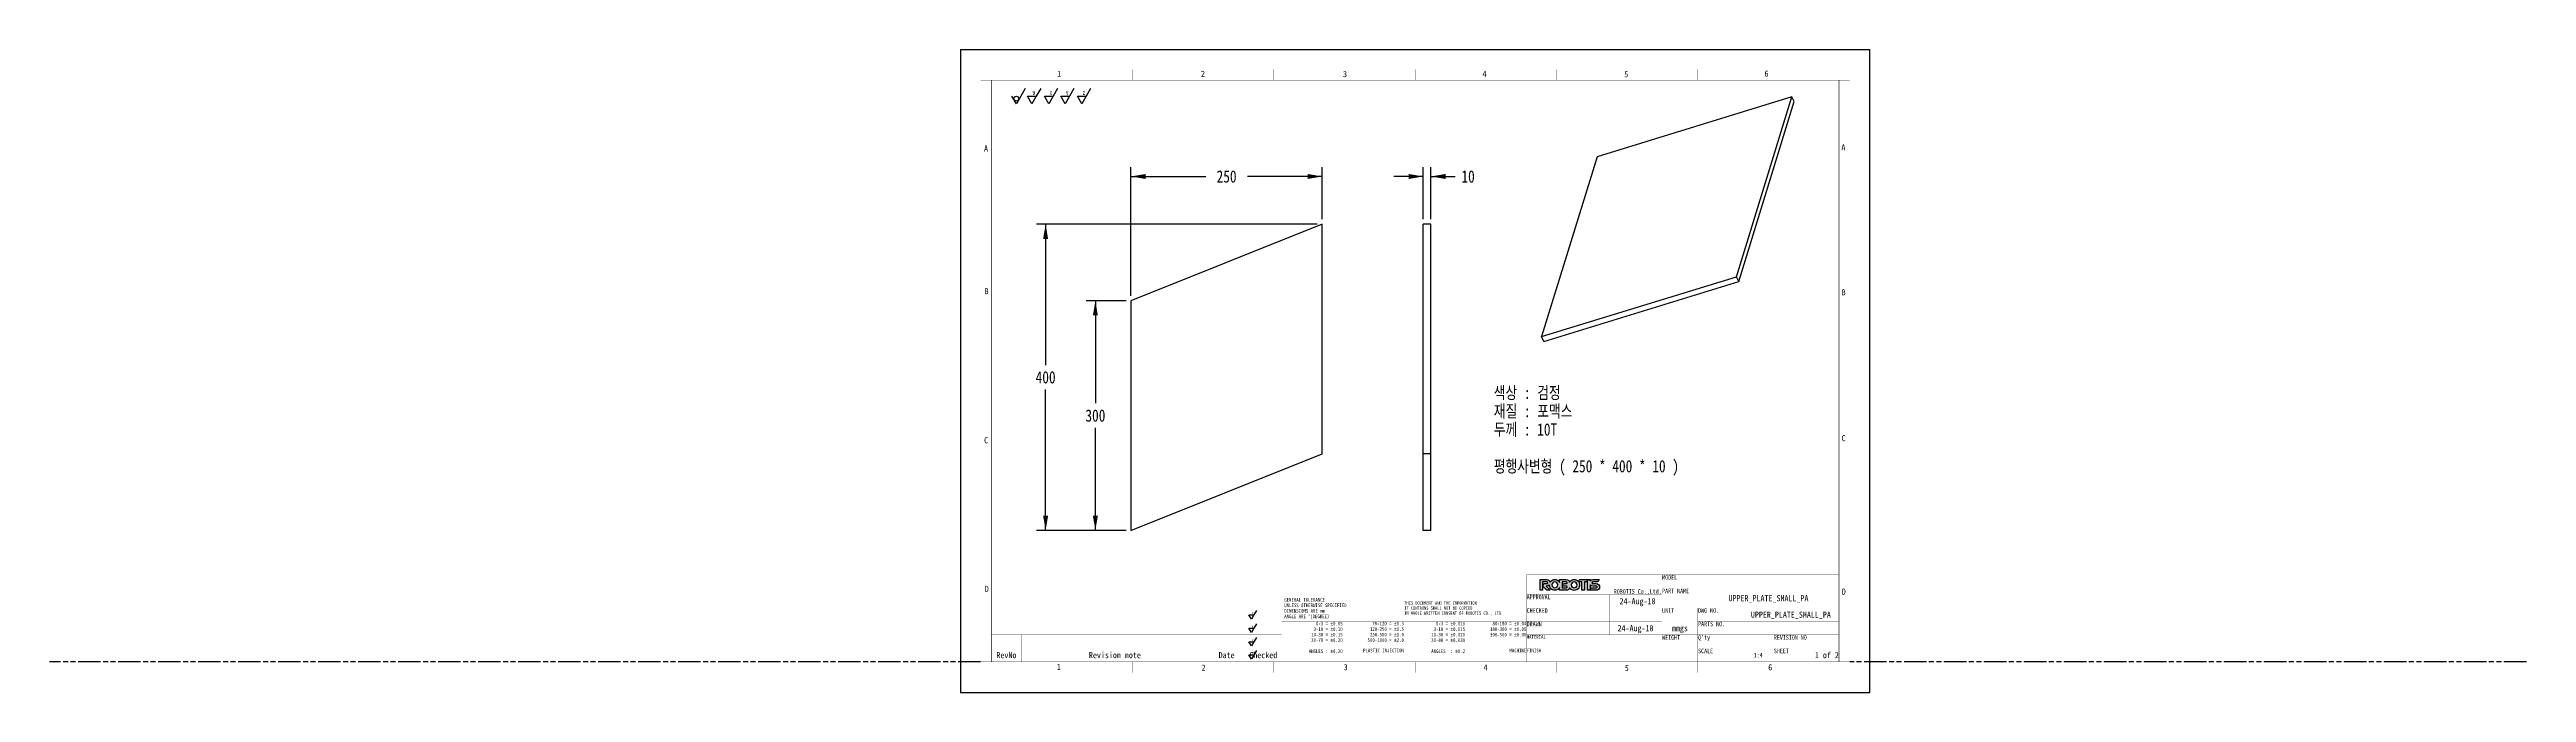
# Model space of a CAD drawing. Header units: millimetres. Extents: x -298 to 512, y 0 to 210.
import ezdxf

# ---------------------------------------------------------------- set-up
doc = ezdxf.new("R2010")
doc.units = ezdxf.units.MM
doc.header["$LTSCALE"] = 16.335
doc.linetypes.add('PHANTOM', pattern=[0.8, 0.45, -0.05, 0.1, -0.05, 0.1, -0.05])
doc.layers.get('0').update_dxf_attribs({"linetype": 'CONTINUOUS'})
doc.layers.add('DEFAULT_3', color=7, linetype='PHANTOM')
doc.styles.get("Standard").update_dxf_attribs({"font": 'txt', "width": 0.8})
doc.styles.add('TEXTSTYLE_2', font='txt', dxfattribs={"width": 0.6})
doc.styles.add('TEXTSTYLE_3', font='txt', dxfattribs={"width": 0.8})
doc.dimstyles.new('DIMSTYLE_1', dxfattribs={"dimtxt": 4, "dimasz": 4.8, "dimexe": 3, "dimexo": 1.6, "dimgap": 2, "dimtad": 0, "dimtih": 1, "dimtoh": 1, "dimlfac": 4, "dimdsep": 46, "dimtxsty": 'Standard', "dimblk": '_FILLED', "dimblk1": '_FILLED', "dimblk2": '_FILLED', "dimcen": 0.09, "dimazin": 2, "dimtp": 0.5, "dimtm": 0.5, "dimtfac": 1, "dimtofl": 0, "dimtmove": 0, "dimatfit": 3, "dimldrblk": '_FILLED', "dimfxl": 0, "dimtolj": 1, "dimarcsym": 0})
doc.dimstyles.new('DIMSTYLE_2', dxfattribs={"dimtxt": 4, "dimasz": 4.8, "dimexe": 3, "dimexo": 1.6, "dimgap": 2, "dimtad": 0, "dimtih": 1, "dimtoh": 1, "dimlfac": 4, "dimdsep": 46, "dimtxsty": 'Standard', "dimblk": '_FILLED', "dimblk1": '_FILLED', "dimblk2": '_FILLED', "dimcen": 0.09, "dimazin": 2, "dimtp": 0.2, "dimtm": 0.2, "dimtfac": 1, "dimtofl": 0, "dimtmove": 0, "dimatfit": 3, "dimldrblk": '_FILLED', "dimfxl": 0, "dimtolj": 1, "dimarcsym": 0})

# ---------------------------------------------------------------- blocks, each defined once
blk = doc.blocks.new('ISOSURFTEXT_BL0', base_point=(29.51, 194.79))
at = {"color": 6, "linetype": 'Continuous'}
for p, q in [((28.8, 192.32), (27.38, 194.78)), ((27.38, 194.78), (30.22, 194.78)), ((30.22, 194.78), (28.8, 192.32)), ((31.65, 197.26), (30.22, 194.78))]:
    blk.add_line(p, q, dxfattribs=at)
at = {"color": 6, "linetype": 'Continuous', "style": 'TEXTSTYLE_2', "width": 0.6}
blk.add_text('x', height=1.65, dxfattribs=at).set_placement((29.05, 195.2))
blk = doc.blocks.new('ISOSURFTEXT_BL1', base_point=(34.87, 194.79))
at = {"color": 6, "linetype": 'Continuous'}
for p, q in [((34.15, 192.32), (32.73, 194.78)), ((32.73, 194.78), (35.57, 194.78)), ((35.57, 194.78), (34.15, 192.32)), ((37, 197.26), (35.57, 194.78))]:
    blk.add_line(p, q, dxfattribs=at)
at = {"color": 6, "linetype": 'Continuous', "style": 'TEXTSTYLE_2', "width": 0.6}
blk.add_text('y', height=1.65, dxfattribs=at).set_placement((34.4, 195.2))
blk = doc.blocks.new('ISOSURFTEXT_BL2', base_point=(40.33, 194.79))
at = {"color": 6, "linetype": 'Continuous'}
for p, q in [((39.61, 192.32), (38.19, 194.78)), ((38.19, 194.78), (41.03, 194.78)), ((41.03, 194.78), (39.61, 192.32)), ((42.46, 197.26), (41.03, 194.78))]:
    blk.add_line(p, q, dxfattribs=at)
at = {"color": 6, "linetype": 'Continuous', "style": 'TEXTSTYLE_2', "width": 0.6}
blk.add_text('z', height=1.65, dxfattribs=at).set_placement((39.86, 195.2))
blk = doc.blocks.new('ISOSURFTEXT_BL3', base_point=(24, 194.79))
at = {"color": 6, "linetype": 'Continuous'}
for p, q in [((23.29, 192.32), (21.87, 194.78)), ((21.87, 194.78), (24.71, 194.78)), ((24.71, 194.78), (23.29, 192.32)), ((26.14, 197.26), (24.71, 194.78))]:
    blk.add_line(p, q, dxfattribs=at)
at = {"color": 6, "linetype": 'Continuous', "style": 'TEXTSTYLE_2', "width": 0.6}
blk.add_text('w', height=1.65, dxfattribs=at).set_placement((23.54, 195.2))
blk = doc.blocks.new('ISOSURFTEXT_BL4', base_point=(18.9, 194.79))
at = {"color": 6, "linetype": 'Continuous'}
for p, q in [((18.19, 192.32), (16.77, 194.78)), ((19.61, 194.78), (18.19, 192.32)), ((21.04, 197.26), (19.61, 194.78))]:
    blk.add_line(p, q, dxfattribs=at)
blk.add_circle((18.19, 193.96), 0.819, dxfattribs=at)
blk = doc.blocks.new('ISOSURFTEXT_BL5', base_point=(95.42, 20.96))
at = {"color": 6, "linetype": 'Continuous'}
for p, q in [((95.01, 19.55), (94.2, 20.96)), ((94.2, 20.96), (95.82, 20.96)), ((95.82, 20.96), (95.01, 19.55)), ((96.64, 22.38), (95.82, 20.96))]:
    blk.add_line(p, q, dxfattribs=at)
at = {"color": 6, "linetype": 'Continuous', "style": 'TEXTSTYLE_2', "width": 0.6}
blk.add_text('x', height=0.94, dxfattribs=at).set_placement((95.16, 21.2))
blk = doc.blocks.new('ISOSURFTEXT_BL6', base_point=(95.42, 16.58))
at = {"color": 6, "linetype": 'Continuous'}
for p, q in [((95.01, 15.17), (94.2, 16.58)), ((94.2, 16.58), (95.82, 16.58)), ((95.82, 16.58), (95.01, 15.17)), ((96.64, 17.99), (95.82, 16.58))]:
    blk.add_line(p, q, dxfattribs=at)
at = {"color": 6, "linetype": 'Continuous', "style": 'TEXTSTYLE_2', "width": 0.6}
blk.add_text('y', height=0.94, dxfattribs=at).set_placement((95.16, 16.82))
blk = doc.blocks.new('ISOSURFTEXT_BL7', base_point=(95.39, 12.27))
at = {"color": 6, "linetype": 'Continuous'}
for p, q in [((94.98, 10.86), (94.17, 12.27)), ((94.17, 12.27), (95.8, 12.27)), ((95.8, 12.27), (94.98, 10.86)), ((96.61, 13.68), (95.8, 12.27))]:
    blk.add_line(p, q, dxfattribs=at)
at = {"color": 6, "linetype": 'Continuous', "style": 'TEXTSTYLE_2', "width": 0.6}
blk.add_text('z', height=0.94, dxfattribs=at).set_placement((95.13, 12.51))
blk = doc.blocks.new('ISOSURFTEXT_BL8', base_point=(95.41, 25.39))
at = {"color": 6, "linetype": 'Continuous'}
for p, q in [((95, 23.98), (94.19, 25.38)), ((94.19, 25.38), (95.81, 25.38)), ((95.81, 25.38), (95, 23.98)), ((96.63, 26.8), (95.81, 25.38))]:
    blk.add_line(p, q, dxfattribs=at)
at = {"color": 6, "linetype": 'Continuous', "style": 'TEXTSTYLE_2', "width": 0.6}
blk.add_text('w', height=0.94, dxfattribs=at).set_placement((95.14, 25.63))
blk = doc.blocks.new('_FILLED')
at = {"color": 0, "linetype": 'ByBlock'}
blk.add_solid([(0, 0), (-1, 0.17), (-1, -0.17)], dxfattribs=at)
blk = doc.blocks.new('*D1')
at = {"color": 2, "linetype": 'Continuous'}
for p, q in [((54.03, 127.95), (41.02, 127.95)), ((44.02, 127.95), (44.02, 94.45)), ((44.02, 52.95), (44.02, 86.45)), ((54.03, 52.95), (41.02, 52.95))]:
    blk.add_line(p, q, dxfattribs=at)
at = {"color": 2, "linetype": 'Continuous', "xscale": 4.8, "yscale": 4.8, "zscale": 4.8}
for p, rotation in [((44.02, 127.95), 90), ((44.02, 52.95), 270)]:
    blk.add_blockref('_FILLED', p, dxfattribs=dict(at, rotation=rotation))
at = {"color": 2, "linetype": 'Continuous', "insert": (44.02, 92.45), "char_height": 4, "width": 9.6, "attachment_point": 2, "line_spacing_factor": 0.9}
blk.add_mtext('300', dxfattribs=at)
blk = doc.blocks.new('*D2')
at = {"color": 2, "linetype": 'Continuous'}
for p, q in [((116.53, 152.95), (24.76, 152.95)), ((27.76, 152.95), (27.76, 106.95)), ((27.76, 52.95), (27.76, 98.95)), ((54.03, 52.95), (24.76, 52.95))]:
    blk.add_line(p, q, dxfattribs=at)
at = {"color": 2, "linetype": 'Continuous', "xscale": 4.8, "yscale": 4.8, "zscale": 4.8}
for p, rotation in [((27.76, 152.95), 90), ((27.76, 52.95), 270)]:
    blk.add_blockref('_FILLED', p, dxfattribs=dict(at, rotation=rotation))
at = {"color": 2, "linetype": 'Continuous', "insert": (27.76, 104.95), "char_height": 4, "width": 9.6, "attachment_point": 2, "line_spacing_factor": 0.9}
blk.add_mtext('400', dxfattribs=at)
blk = doc.blocks.new('*D3')
at = {"color": 2, "linetype": 'Continuous'}
for p, q in [((55.63, 129.55), (55.63, 171.54)), ((118.13, 154.55), (118.13, 171.54)), ((55.63, 168.54), (80.08, 168.54)), ((118.13, 168.54), (93.68, 168.54))]:
    blk.add_line(p, q, dxfattribs=at)
at = {"color": 2, "linetype": 'Continuous', "xscale": 4.8, "yscale": 4.8, "zscale": 4.8, "rotation": 180}
blk.add_blockref('_FILLED', (55.63, 168.54), dxfattribs=at)
at = {"color": 2, "linetype": 'Continuous', "xscale": 4.8, "yscale": 4.8, "zscale": 4.8}
blk.add_blockref('_FILLED', (118.13, 168.54), dxfattribs=at)
at = {"color": 2, "linetype": 'Continuous', "insert": (86.88, 170.54), "char_height": 4, "width": 9.6, "attachment_point": 2, "line_spacing_factor": 0.9}
blk.add_mtext('250', dxfattribs=at)
blk = doc.blocks.new('*D4')
at = {"color": 2, "linetype": 'Continuous'}
for p, q in [((151.13, 154.55), (151.13, 171.54)), ((153.63, 154.55), (153.63, 171.54)), ((151.13, 168.54), (141.53, 168.54)), ((153.63, 168.54), (161.61, 168.54))]:
    blk.add_line(p, q, dxfattribs=at)
at = {"color": 2, "linetype": 'Continuous', "xscale": 4.8, "yscale": 4.8, "zscale": 4.8}
blk.add_blockref('_FILLED', (151.13, 168.54), dxfattribs=at)
at = {"color": 2, "linetype": 'Continuous', "xscale": 4.8, "yscale": 4.8, "zscale": 4.8, "rotation": 180}
blk.add_blockref('_FILLED', (153.63, 168.54), dxfattribs=at)
at = {"color": 2, "linetype": 'Continuous', "insert": (163.61, 170.54), "char_height": 4, "width": 6.4, "attachment_point": 1, "line_spacing_factor": 0.9}
blk.add_mtext('10', dxfattribs=at)

msp = doc.modelspace()

# ---------------------------------------------------------------- hatches: boundary and pattern name
at = {"linetype": 'Continuous'}
h = msp.add_hatch(color=7, dxfattribs=at)
edge = h.paths.add_edge_path()
edge.add_spline(control_points=[(207.8589, 34.2535), (207.8047, 34.1993), (207.7387, 34.1725), (207.6614, 34.1725), (207.6614, 34.1725), (205.8599, 34.1725), (205.8599, 34.1725), (205.8599, 34.1725), (205.8599, 34.1722), (205.8599, 34.1722), (205.8599, 34.1722), (205.6559, 33.762), (205.6559, 33.762), (205.6559, 33.762), (205.6559, 35.1905), (205.6559, 35.1905), (205.6915, 35.1416), (205.7305, 35.0941), (205.7755, 35.0492), (205.9883, 34.8363), (206.2453, 34.73), (206.5461, 34.73), (206.5461, 34.73), (207.6614, 34.73), (207.6614, 34.73), (207.7387, 34.73), (207.8047, 34.703), (207.8589, 34.6488), (207.9129, 34.5947), (207.9398, 34.5288), (207.9398, 34.4511), (207.9398, 34.3733), (207.9129, 34.3073), (207.8589, 34.2535)], knot_values=[0, 0, 0, 0, 1, 1, 1, 2, 2, 2, 3, 3, 3, 4, 4, 4, 5, 5, 5, 6, 6, 6, 7, 7, 7, 8, 8, 8, 9, 9, 9, 10, 10, 10, 11, 11, 11, 11], degree=3, periodic=0)
edge.add_spline(control_points=[(208.4319, 35.2216), (208.2188, 35.4345), (207.9618, 35.5409), (207.6614, 35.5409), (207.6614, 35.5409), (206.5461, 35.5409), (206.5461, 35.5409), (206.4682, 35.5409), (206.4022, 35.568), (206.3483, 35.622), (206.2943, 35.676), (206.2671, 35.7419), (206.2671, 35.8199), (206.2671, 35.8974), (206.2943, 35.9634), (206.3483, 36.0175), (206.4022, 36.0714), (206.4682, 36.0985), (206.5461, 36.0985), (206.5461, 36.0985), (208.2191, 36.0985), (208.2191, 36.0985), (208.2191, 36.0985), (208.6248, 36.9096), (208.6248, 36.9096), (208.6248, 36.9096), (206.5461, 36.9096), (206.5461, 36.9096), (206.2453, 36.9096), (205.9883, 36.8032), (205.7755, 36.5902), (205.7305, 36.5453), (205.6915, 36.4979), (205.6559, 36.449), (205.6559, 36.449), (205.6559, 36.9115), (205.6559, 36.9115), (205.6559, 36.9115), (204.8453, 36.9115), (204.8453, 36.9115), (204.8453, 36.9115), (204.8453, 36.9107), (204.8453, 36.9107), (204.8453, 36.9107), (202.1487, 36.9107), (202.1487, 36.9107), (202.1487, 36.9107), (201.8225, 36.2581), (201.8225, 36.2581), (201.7878, 36.2991), (201.751, 36.3393), (201.7117, 36.3786), (201.3654, 36.7251), (200.9472, 36.8983), (200.4573, 36.8983), (199.9672, 36.8983), (199.5489, 36.7251), (199.2025, 36.3786), (199.1043, 36.2803), (199.0204, 36.1761), (198.9501, 36.0661), (198.9065, 36.2628), (198.8097, 36.4375), (198.6579, 36.5895), (198.445, 36.8024), (198.1882, 36.9089), (197.8874, 36.9089), (197.8874, 36.9089), (195.6823, 36.9089), (195.6823, 36.9089), (195.6823, 36.9089), (195.6823, 35.9618), (195.6823, 35.9618), (195.6006, 36.1147), (195.494, 36.2572), (195.362, 36.3892), (195.0157, 36.7356), (194.5973, 36.9089), (194.1074, 36.9089), (193.6173, 36.9089), (193.1991, 36.7356), (192.8528, 36.3892), (192.7482, 36.2847), (192.6597, 36.1735), (192.5868, 36.0557), (192.5443, 36.2568), (192.4467, 36.4348), (192.2922, 36.5893), (192.0793, 36.8023), (191.8225, 36.9089), (191.5217, 36.9089), (191.5217, 36.9089), (189.3167, 36.9089), (189.3167, 36.9089), (189.3167, 36.9089), (189.3167, 33.3605), (189.3167, 33.3605), (189.3167, 33.3605), (190.1272, 33.3605), (190.1272, 33.3605), (190.1272, 33.3605), (190.1272, 36.0983), (190.1272, 36.0983), (190.1272, 36.0983), (191.5222, 36.0983), (191.5222, 36.0983), (191.5998, 36.0983), (191.6657, 36.0712), (191.7198, 36.0169), (191.774, 35.9626), (191.8012, 35.8963), (191.8012, 35.8184), (191.8012, 35.7404), (191.774, 35.6743), (191.7198, 35.62), (191.6658, 35.5657), (191.5998, 35.5385), (191.5222, 35.5385), (191.5222, 35.5385), (190.584, 35.5385), (190.584, 35.5385), (190.584, 35.5385), (190.2291, 34.7292), (190.2291, 34.7292), (190.2291, 34.7292), (191.4862, 33.3605), (191.4862, 33.3605), (191.4862, 33.3605), (192.6119, 33.3605), (192.6119, 33.3605), (192.6119, 33.3605), (191.3404, 34.7292), (191.3404, 34.7292), (191.3404, 34.7292), (191.5228, 34.7281), (191.5228, 34.7281), (191.8232, 34.7281), (192.0798, 34.8346), (192.2925, 35.0476), (192.3072, 35.0625), (192.3203, 35.078), (192.3341, 35.0933), (192.3438, 34.6211), (192.5162, 34.2167), (192.8528, 33.88), (193.1991, 33.5336), (193.6173, 33.3605), (194.1074, 33.3605), (194.5973, 33.3605), (195.0157, 33.5336), (195.362, 33.88), (195.494, 34.0122), (195.6006, 34.1547), (195.6823, 34.3076), (195.6823, 34.3076), (195.6823, 33.3605), (195.6823, 33.3605), (195.6823, 33.3605), (197.8874, 33.3605), (197.8874, 33.3605), (198.1882, 33.3605), (198.445, 33.4669), (198.6579, 33.6798), (198.8058, 33.8278), (198.9011, 33.9975), (198.9464, 34.1879), (199.0174, 34.0759), (199.1026, 33.9696), (199.2025, 33.8695), (199.5489, 33.5231), (199.9672, 33.35), (200.4573, 33.35), (200.9472, 33.35), (201.3654, 33.5231), (201.7117, 33.8695), (202.058, 34.2159), (202.2312, 34.634), (202.2312, 35.1242), (202.2312, 35.4894), (202.1349, 35.8147), (201.9424, 36.1002), (201.9424, 36.1002), (202.9888, 36.1002), (202.9888, 36.1002), (202.9888, 36.1002), (202.9888, 33.3625), (202.9888, 33.3625), (202.9888, 33.3625), (203.8007, 33.3625), (203.8007, 33.3625), (203.8007, 33.3625), (203.8007, 36.1002), (203.8007, 36.1002), (203.8007, 36.1002), (204.6355, 36.1002), (204.6355, 36.1002), (204.6355, 36.1002), (204.8453, 36.5203), (204.8453, 36.5203), (204.8453, 36.5203), (204.8453, 33.3631), (204.8453, 33.3631), (204.8453, 33.3631), (205.4574, 33.3631), (205.4574, 33.3631), (205.4574, 33.3631), (205.457, 33.3621), (205.457, 33.3621), (205.457, 33.3621), (205.674, 33.3621), (205.674, 33.3621), (205.6755, 33.3621), (205.6764, 33.3617), (205.6779, 33.3617), (205.6779, 33.3617), (205.6747, 33.3613), (205.6747, 33.3613), (205.6747, 33.3613), (207.6614, 33.3613), (207.6614, 33.3613), (207.9618, 33.3613), (208.2188, 33.4676), (208.4319, 33.6806), (208.6444, 33.8935), (208.751, 34.1504), (208.751, 34.4511), (208.751, 34.7519), (208.6444, 35.0087), (208.4319, 35.2216)], knot_values=[0, 0, 0, 0, 1, 1, 1, 2, 2, 2, 3, 3, 3, 4, 4, 4, 5, 5, 5, 6, 6, 6, 7, 7, 7, 8, 8, 8, 9, 9, 9, 10, 10, 10, 11, 11, 11, 12, 12, 12, 13, 13, 13, 14, 14, 14, 15, 15, 15, 16, 16, 16, 17, 17, 17, 18, 18, 18, 19, 19, 19, 20, 20, 20, 21, 21, 21, 22, 22, 22, 23, 23, 23, 24, 24, 24, 25, 25, 25, 26, 26, 26, 27, 27, 27, 28, 28, 28, 29, 29, 29, 30, 30, 30, 31, 31, 31, 32, 32, 32, 33, 33, 33, 34, 34, 34, 35, 35, 35, 36, 36, 36, 37, 37, 37, 38, 38, 38, 39, 39, 39, 40, 40, 40, 41, 41, 41, 42, 42, 42, 43, 43, 43, 44, 44, 44, 45, 45, 45, 46, 46, 46, 47, 47, 47, 48, 48, 48, 49, 49, 49, 50, 50, 50, 51, 51, 51, 52, 52, 52, 53, 53, 53, 54, 54, 54, 55, 55, 55, 56, 56, 56, 57, 57, 57, 58, 58, 58, 59, 59, 59, 60, 60, 60, 61, 61, 61, 62, 62, 62, 63, 63, 63, 64, 64, 64, 65, 65, 65, 66, 66, 66, 67, 67, 67, 68, 68, 68, 69, 69, 69, 70, 70, 70, 71, 71, 71, 72, 72, 72, 73, 73, 73, 74, 74, 74, 75, 75, 75, 76, 76, 76, 76], degree=3, periodic=0)
edge = h.paths.add_edge_path()
edge.add_spline(control_points=[(194.7895, 34.4526), (194.6018, 34.2648), (194.3744, 34.171), (194.1074, 34.171), (193.8436, 34.171), (193.617, 34.2648), (193.4278, 34.4526), (193.2384, 34.6401), (193.1437, 34.8674), (193.1437, 35.1347), (193.1437, 35.4018), (193.2384, 35.6291), (193.4278, 35.8168), (193.617, 36.0045), (193.8436, 36.0983), (194.1074, 36.0983), (194.3744, 36.0983), (194.6018, 36.0045), (194.7895, 35.8168), (194.9772, 35.6291), (195.0709, 35.4018), (195.0709, 35.1347), (195.0709, 34.8674), (194.9772, 34.6401), (194.7895, 34.4526)], knot_values=[0, 0, 0, 0, 1, 1, 1, 2, 2, 2, 3, 3, 3, 4, 4, 4, 5, 5, 5, 6, 6, 6, 7, 7, 7, 8, 8, 8, 8], degree=3, periodic=0)
edge = h.paths.add_edge_path()
edge.add_spline(control_points=[(197.8878, 34.7281), (197.9656, 34.7281), (198.0315, 34.7011), (198.0856, 34.6471), (198.1396, 34.5931), (198.1667, 34.5271), (198.1667, 34.4495), (198.1667, 34.3718), (198.1396, 34.306), (198.0856, 34.252), (198.0315, 34.198), (197.9656, 34.171), (197.8878, 34.171), (197.8878, 34.171), (196.493, 34.171), (196.493, 34.171), (196.493, 34.171), (196.493, 36.0983), (196.493, 36.0983), (196.493, 36.0983), (197.8878, 36.0983), (197.8878, 36.0983), (197.9656, 36.0983), (198.0315, 36.0712), (198.0856, 36.0169), (198.1396, 35.9626), (198.1667, 35.8963), (198.1667, 35.8184), (198.1667, 35.7404), (198.1396, 35.6743), (198.0856, 35.62), (198.0315, 35.5657), (197.9656, 35.5385), (197.8878, 35.5385), (197.8878, 35.5385), (196.9498, 35.5385), (196.9498, 35.5385), (196.9498, 35.5385), (196.5948, 34.7281), (196.5948, 34.7281), (196.5948, 34.7281), (197.8878, 34.7281), (197.8878, 34.7281)], knot_values=[0, 0, 0, 0, 1, 1, 1, 2, 2, 2, 3, 3, 3, 4, 4, 4, 5, 5, 5, 6, 6, 6, 7, 7, 7, 8, 8, 8, 9, 9, 9, 10, 10, 10, 11, 11, 11, 12, 12, 12, 13, 13, 13, 14, 14, 14, 14], degree=3, periodic=0)
edge = h.paths.add_edge_path()
edge.add_spline(control_points=[(201.1394, 34.442), (200.9517, 34.2543), (200.7243, 34.1605), (200.4573, 34.1605), (200.1934, 34.1605), (199.9668, 34.2543), (199.7775, 34.442), (199.5882, 34.6296), (199.4936, 34.857), (199.4936, 35.1242), (199.4936, 35.3911), (199.5882, 35.6185), (199.7775, 35.8063), (199.9668, 35.994), (200.1934, 36.0877), (200.4573, 36.0877), (200.7243, 36.0877), (200.9517, 35.994), (201.1394, 35.8063), (201.327, 35.6185), (201.4208, 35.3911), (201.4208, 35.1242), (201.4208, 34.857), (201.327, 34.6296), (201.1394, 34.442)], knot_values=[0, 0, 0, 0, 1, 1, 1, 2, 2, 2, 3, 3, 3, 4, 4, 4, 5, 5, 5, 6, 6, 6, 7, 7, 7, 8, 8, 8, 8], degree=3, periodic=0)

# ---------------------------------------------------------------- linework, layer by layer
at = {"color": 7, "linetype": 'Continuous'}
for p, q in [((0, 210), (0, 0)), ((0, 210), (297, 210)), ((297, 0), (297, 210)), ((271.5993, 194.5606), (207.9813, 174.9774)), ((253.4443, 135.8111), (271.5993, 194.5606)), ((272.3619, 193.0066), (271.5993, 194.5606)), ((254.2069, 134.2571), (272.3619, 193.0066)), ((207.9813, 174.9774), (189.8263, 116.2279)), ((118.1273, 152.9484), (55.6273, 127.9484)), ((118.1273, 77.9484), (118.1273, 152.9484)), ((151.1252, 52.9484), (151.1252, 152.9484)), ((153.6252, 152.9484), (151.1252, 152.9484)), ((153.6252, 52.9484), (153.6252, 152.9484)), ((189.8263, 116.2279), (253.4443, 135.8111)), ((190.5889, 114.6739), (254.2069, 134.2571)), ((254.2069, 134.2571), (253.4443, 135.8111)), ((55.6273, 127.9484), (55.6273, 52.9484)), ((190.5889, 114.6739), (189.8263, 116.2279)), ((55.6273, 52.9484), (118.1273, 77.9484)), ((153.6252, 77.9484), (151.1252, 77.9484)), ((153.6252, 52.9484), (151.1252, 52.9484)), ((0, 0), (297, 0))]:
    msp.add_line(p, q, dxfattribs=at)
for points, const_width in [([(10, 200), (10, 203.5)], 0.05), ([(56.1667, 200), (56.1667, 203.5)], 0.05), ([(102.3333, 200), (102.3333, 203.5)], 0.05), ([(148.5, 200), (148.5, 203.5)], 0.05), ([(194.6667, 200), (194.6667, 203.5)], 0.05), ([(240.8333, 200), (240.8333, 203.5)], 0.05), ([(287, 200), (287, 203.5)], 0.05), ([(6.5, 200), (10, 200)], 0.05), ([(10, 200), (10, 10)], 0.2), ([(10, 200), (287, 200)], 0.2), ([(287, 200), (287, 10)], 0.2), ([(287, 200), (290.5, 200)], 0.05), ([(6.5, 152.5), (10, 152.5)], 0.05), ([(287, 152.5), (290.5, 152.5)], 0.05), ([(6.5, 105), (10, 105)], 0.05), ([(287, 105), (290.5, 105)], 0.05), ([(6.5, 57.5), (10, 57.5)], 0.05), ([(287, 57.5), (290.5, 57.5)], 0.05), ([(287.025, 38.4), (184.85, 38.4)], 0.05), ([(184.875, 10), (184.875, 38.4)], 0.05), ([(229.125, 10), (229.125, 38.4)], 0.05), ([(287, 34), (229.125, 34)], 0.05), ([(287, 10), (287, 38.4)], 0.05), ([(104.852, 31.9531), (184.902, 31.9531)], 0.05), ([(104.877, 31.9531), (104.877, 10)], 0.05), ([(229.125, 32), (184.875, 32)], 0.05), ([(287, 27.6), (184.875, 27.6)], 0.05), ([(184.877, 31.9531), (184.877, 10)], 0.05), ([(211.875, 18.8), (211.875, 32)], 0.05), ([(240.875, 10), (240.875, 27.6)], 0.05), ([(9.975, 18.8), (104.903, 18.8)], 0.05), ([(10, 10), (10, 18.8)], 0.05), ([(19.9, 10), (19.9, 18.8)], 0.05), ([(80.9, 10), (80.9, 18.8)], 0.05), ([(92.878, 10), (92.878, 18.8)], 0.05), ([(104.877, 23.1719), (184.877, 23.1719)], 0.05), ([(104.878, 10), (104.878, 18.8)], 0.05), ([(144.877, 23.1719), (144.877, 10)], 0.05), ([(229.125, 23.2), (184.875, 23.2)], 0.05), ([(287, 18.8), (184.875, 18.8)], 0.05), ([(287, 23.2), (240.875, 23.2)], 0.05), ([(265.625, 10), (265.625, 18.8)], 0.05), ([(6.5, 10), (10, 10)], 0.05), ([(287, 10), (10, 10)], 0.2), ([(9.975, 10), (104.903, 10)], 0.05), ([(10, 14.4), (104.878, 14.4)], 0.05), ([(10, 6.5), (10, 10)], 0.05), ([(56.1667, 6.5), (56.1667, 10)], 0.05), ([(102.3333, 6.5), (102.3333, 10)], 0.05), ([(104.852, 10), (184.902, 10)], 0.05), ([(148.5, 6.5), (148.5, 10)], 0.05), ([(287.025, 10), (184.85, 10)], 0.05), ([(229.125, 14.4), (184.875, 14.4)], 0.05), ([(194.6667, 6.5), (194.6667, 10)], 0.05), ([(240.8333, 6.5), (240.8333, 10)], 0.05), ([(287, 14.4), (240.875, 14.4)], 0.05), ([(287, 10), (290.5, 10)], 0.05), ([(287, 6.5), (287, 10)], 0.05)]:
    msp.add_lwpolyline(points, dxfattribs=dict(at, const_width=const_width))
for points, knots in [([(208.4319, 35.2216), (208.2188, 35.4345), (207.9618, 35.5409), (207.6614, 35.5409), (207.6614, 35.5409), (206.5461, 35.5409), (206.5461, 35.5409), (206.4682, 35.5409), (206.4022, 35.568), (206.3483, 35.622), (206.2943, 35.676), (206.2671, 35.7419), (206.2671, 35.8199), (206.2671, 35.8974), (206.2943, 35.9634), (206.3483, 36.0175), (206.4022, 36.0714), (206.4682, 36.0985), (206.5461, 36.0985), (206.5461, 36.0985), (208.2191, 36.0985), (208.2191, 36.0985), (208.2191, 36.0985), (208.6248, 36.9096), (208.6248, 36.9096), (208.6248, 36.9096), (206.5461, 36.9096), (206.5461, 36.9096), (206.2453, 36.9096), (205.9883, 36.8032), (205.7755, 36.5902), (205.7305, 36.5453), (205.6915, 36.4979), (205.6559, 36.449), (205.6559, 36.449), (205.6559, 36.9115), (205.6559, 36.9115), (205.6559, 36.9115), (204.8453, 36.9115), (204.8453, 36.9115), (204.8453, 36.9115), (204.8453, 36.9107), (204.8453, 36.9107), (204.8453, 36.9107), (202.1487, 36.9107), (202.1487, 36.9107), (202.1487, 36.9107), (201.8225, 36.2581), (201.8225, 36.2581), (201.7878, 36.2991), (201.751, 36.3393), (201.7117, 36.3786), (201.3654, 36.7251), (200.9472, 36.8983), (200.4573, 36.8983), (199.9672, 36.8983), (199.5489, 36.7251), (199.2025, 36.3786), (199.1043, 36.2803), (199.0204, 36.1761), (198.9501, 36.0661), (198.9065, 36.2628), (198.8097, 36.4375), (198.6579, 36.5895), (198.445, 36.8024), (198.1882, 36.9089), (197.8874, 36.9089), (197.8874, 36.9089), (195.6823, 36.9089), (195.6823, 36.9089), (195.6823, 36.9089), (195.6823, 35.9618), (195.6823, 35.9618), (195.6006, 36.1147), (195.494, 36.2572), (195.362, 36.3892), (195.0157, 36.7356), (194.5973, 36.9089), (194.1074, 36.9089), (193.6173, 36.9089), (193.1991, 36.7356), (192.8528, 36.3892), (192.7482, 36.2847), (192.6597, 36.1735), (192.5868, 36.0557), (192.5443, 36.2568), (192.4467, 36.4348), (192.2922, 36.5893), (192.0793, 36.8023), (191.8225, 36.9089), (191.5217, 36.9089), (191.5217, 36.9089), (189.3167, 36.9089), (189.3167, 36.9089), (189.3167, 36.9089), (189.3167, 33.3605), (189.3167, 33.3605), (189.3167, 33.3605), (190.1272, 33.3605), (190.1272, 33.3605), (190.1272, 33.3605), (190.1272, 36.0983), (190.1272, 36.0983), (190.1272, 36.0983), (191.5222, 36.0983), (191.5222, 36.0983), (191.5998, 36.0983), (191.6657, 36.0712), (191.7198, 36.0169), (191.774, 35.9626), (191.8012, 35.8963), (191.8012, 35.8184), (191.8012, 35.7404), (191.774, 35.6743), (191.7198, 35.62), (191.6658, 35.5657), (191.5998, 35.5385), (191.5222, 35.5385), (191.5222, 35.5385), (190.584, 35.5385), (190.584, 35.5385), (190.584, 35.5385), (190.2291, 34.7292), (190.2291, 34.7292), (190.2291, 34.7292), (191.4862, 33.3605), (191.4862, 33.3605), (191.4862, 33.3605), (192.6119, 33.3605), (192.6119, 33.3605), (192.6119, 33.3605), (191.3404, 34.7292), (191.3404, 34.7292), (191.3404, 34.7292), (191.5228, 34.7281), (191.5228, 34.7281), (191.8232, 34.7281), (192.0798, 34.8346), (192.2925, 35.0476), (192.3072, 35.0625), (192.3203, 35.078), (192.3341, 35.0933), (192.3438, 34.6211), (192.5162, 34.2167), (192.8528, 33.88), (193.1991, 33.5336), (193.6173, 33.3605), (194.1074, 33.3605), (194.5973, 33.3605), (195.0157, 33.5336), (195.362, 33.88), (195.494, 34.0122), (195.6006, 34.1547), (195.6823, 34.3076), (195.6823, 34.3076), (195.6823, 33.3605), (195.6823, 33.3605), (195.6823, 33.3605), (197.8874, 33.3605), (197.8874, 33.3605), (198.1882, 33.3605), (198.445, 33.4669), (198.6579, 33.6798), (198.8058, 33.8278), (198.9011, 33.9975), (198.9464, 34.1879), (199.0174, 34.0759), (199.1026, 33.9696), (199.2025, 33.8695), (199.5489, 33.5231), (199.9672, 33.35), (200.4573, 33.35), (200.9472, 33.35), (201.3654, 33.5231), (201.7117, 33.8695), (202.058, 34.2159), (202.2312, 34.634), (202.2312, 35.1242), (202.2312, 35.4894), (202.1349, 35.8147), (201.9424, 36.1002), (201.9424, 36.1002), (202.9888, 36.1002), (202.9888, 36.1002), (202.9888, 36.1002), (202.9888, 33.3625), (202.9888, 33.3625), (202.9888, 33.3625), (203.8007, 33.3625), (203.8007, 33.3625), (203.8007, 33.3625), (203.8007, 36.1002), (203.8007, 36.1002), (203.8007, 36.1002), (204.6355, 36.1002), (204.6355, 36.1002), (204.6355, 36.1002), (204.8453, 36.5203), (204.8453, 36.5203), (204.8453, 36.5203), (204.8453, 33.3631), (204.8453, 33.3631), (204.8453, 33.3631), (205.4574, 33.3631), (205.4574, 33.3631), (205.4574, 33.3631), (205.457, 33.3621), (205.457, 33.3621), (205.457, 33.3621), (205.674, 33.3621), (205.674, 33.3621), (205.6755, 33.3621), (205.6764, 33.3617), (205.6779, 33.3617), (205.6779, 33.3617), (205.6747, 33.3613), (205.6747, 33.3613), (205.6747, 33.3613), (207.6614, 33.3613), (207.6614, 33.3613), (207.9618, 33.3613), (208.2188, 33.4676), (208.4319, 33.6806), (208.6444, 33.8935), (208.751, 34.1504), (208.751, 34.4511), (208.751, 34.7519), (208.6444, 35.0087), (208.4319, 35.2216)], [0, 0, 0, 0, 1, 1, 1, 2, 2, 2, 3, 3, 3, 4, 4, 4, 5, 5, 5, 6, 6, 6, 7, 7, 7, 8, 8, 8, 9, 9, 9, 10, 10, 10, 11, 11, 11, 12, 12, 12, 13, 13, 13, 14, 14, 14, 15, 15, 15, 16, 16, 16, 17, 17, 17, 18, 18, 18, 19, 19, 19, 20, 20, 20, 21, 21, 21, 22, 22, 22, 23, 23, 23, 24, 24, 24, 25, 25, 25, 26, 26, 26, 27, 27, 27, 28, 28, 28, 29, 29, 29, 30, 30, 30, 31, 31, 31, 32, 32, 32, 33, 33, 33, 34, 34, 34, 35, 35, 35, 36, 36, 36, 37, 37, 37, 38, 38, 38, 39, 39, 39, 40, 40, 40, 41, 41, 41, 42, 42, 42, 43, 43, 43, 44, 44, 44, 45, 45, 45, 46, 46, 46, 47, 47, 47, 48, 48, 48, 49, 49, 49, 50, 50, 50, 51, 51, 51, 52, 52, 52, 53, 53, 53, 54, 54, 54, 55, 55, 55, 56, 56, 56, 57, 57, 57, 58, 58, 58, 59, 59, 59, 60, 60, 60, 61, 61, 61, 62, 62, 62, 63, 63, 63, 64, 64, 64, 65, 65, 65, 66, 66, 66, 67, 67, 67, 68, 68, 68, 69, 69, 69, 70, 70, 70, 71, 71, 71, 72, 72, 72, 73, 73, 73, 74, 74, 74, 75, 75, 75, 76, 76, 76, 76]), ([(194.7895, 34.4526), (194.6018, 34.2648), (194.3744, 34.171), (194.1074, 34.171), (193.8436, 34.171), (193.617, 34.2648), (193.4278, 34.4526), (193.2384, 34.6401), (193.1437, 34.8674), (193.1437, 35.1347), (193.1437, 35.4018), (193.2384, 35.6291), (193.4278, 35.8168), (193.617, 36.0045), (193.8436, 36.0983), (194.1074, 36.0983), (194.3744, 36.0983), (194.6018, 36.0045), (194.7895, 35.8168), (194.9772, 35.6291), (195.0709, 35.4018), (195.0709, 35.1347), (195.0709, 34.8674), (194.9772, 34.6401), (194.7895, 34.4526)], [0, 0, 0, 0, 1, 1, 1, 2, 2, 2, 3, 3, 3, 4, 4, 4, 5, 5, 5, 6, 6, 6, 7, 7, 7, 8, 8, 8, 8]), ([(197.8878, 34.7281), (197.9656, 34.7281), (198.0315, 34.7011), (198.0856, 34.6471), (198.1396, 34.5931), (198.1667, 34.5271), (198.1667, 34.4495), (198.1667, 34.3718), (198.1396, 34.306), (198.0856, 34.252), (198.0315, 34.198), (197.9656, 34.171), (197.8878, 34.171), (197.8878, 34.171), (196.493, 34.171), (196.493, 34.171), (196.493, 34.171), (196.493, 36.0983), (196.493, 36.0983), (196.493, 36.0983), (197.8878, 36.0983), (197.8878, 36.0983), (197.9656, 36.0983), (198.0315, 36.0712), (198.0856, 36.0169), (198.1396, 35.9626), (198.1667, 35.8963), (198.1667, 35.8184), (198.1667, 35.7404), (198.1396, 35.6743), (198.0856, 35.62), (198.0315, 35.5657), (197.9656, 35.5385), (197.8878, 35.5385), (197.8878, 35.5385), (196.9498, 35.5385), (196.9498, 35.5385), (196.9498, 35.5385), (196.5948, 34.7281), (196.5948, 34.7281), (196.5948, 34.7281), (197.8878, 34.7281), (197.8878, 34.7281)], [0, 0, 0, 0, 1, 1, 1, 2, 2, 2, 3, 3, 3, 4, 4, 4, 5, 5, 5, 6, 6, 6, 7, 7, 7, 8, 8, 8, 9, 9, 9, 10, 10, 10, 11, 11, 11, 12, 12, 12, 13, 13, 13, 14, 14, 14, 14]), ([(201.1394, 34.442), (200.9517, 34.2543), (200.7243, 34.1605), (200.4573, 34.1605), (200.1934, 34.1605), (199.9668, 34.2543), (199.7775, 34.442), (199.5882, 34.6296), (199.4936, 34.857), (199.4936, 35.1242), (199.4936, 35.3911), (199.5882, 35.6185), (199.7775, 35.8063), (199.9668, 35.994), (200.1934, 36.0877), (200.4573, 36.0877), (200.7243, 36.0877), (200.9517, 35.994), (201.1394, 35.8063), (201.327, 35.6185), (201.4208, 35.3911), (201.4208, 35.1242), (201.4208, 34.857), (201.327, 34.6296), (201.1394, 34.442)], [0, 0, 0, 0, 1, 1, 1, 2, 2, 2, 3, 3, 3, 4, 4, 4, 5, 5, 5, 6, 6, 6, 7, 7, 7, 8, 8, 8, 8]), ([(207.8589, 34.2535), (207.8047, 34.1993), (207.7387, 34.1725), (207.6614, 34.1725), (207.6614, 34.1725), (205.8599, 34.1725), (205.8599, 34.1725), (205.8599, 34.1725), (205.8599, 34.1722), (205.8599, 34.1722), (205.8599, 34.1722), (205.6559, 33.762), (205.6559, 33.762), (205.6559, 33.762), (205.6559, 35.1905), (205.6559, 35.1905), (205.6915, 35.1416), (205.7305, 35.0941), (205.7755, 35.0492), (205.9883, 34.8363), (206.2453, 34.73), (206.5461, 34.73), (206.5461, 34.73), (207.6614, 34.73), (207.6614, 34.73), (207.7387, 34.73), (207.8047, 34.703), (207.8589, 34.6488), (207.9129, 34.5947), (207.9398, 34.5288), (207.9398, 34.4511), (207.9398, 34.3733), (207.9129, 34.3073), (207.8589, 34.2535)], [0, 0, 0, 0, 1, 1, 1, 2, 2, 2, 3, 3, 3, 4, 4, 4, 5, 5, 5, 6, 6, 6, 7, 7, 7, 8, 8, 8, 9, 9, 9, 10, 10, 10, 11, 11, 11, 11])]:
    msp.add_open_spline(points, degree=3, knots=knots, dxfattribs=at)
at = {"layer": 'DEFAULT_3', "color": 8, "linetype": 'PHANTOM'}
for p, q in [((6.5, 10), (-297.6809, 10)), ((511.5819, 10), (290.5, 10))]:
    msp.add_line(p, q, dxfattribs=at)

# ---------------------------------------------------------------- block references
at = {"color": 6, "linetype": 'Continuous'}
for name, p in [('ISOSURFTEXT_BL4', (18.9047, 194.7924)), ('ISOSURFTEXT_BL3', (24.0032, 194.7924)), ('ISOSURFTEXT_BL0', (29.5144, 194.7924)), ('ISOSURFTEXT_BL1', (34.8682, 194.7924)), ('ISOSURFTEXT_BL2', (40.3286, 194.7924)), ('ISOSURFTEXT_BL8', (95.4078, 25.3902)), ('ISOSURFTEXT_BL5', (95.4224, 20.9645)), ('ISOSURFTEXT_BL6', (95.4224, 16.5827)), ('ISOSURFTEXT_BL7', (95.3932, 12.2738))]:
    msp.add_blockref(name, p, dxfattribs=at)

# ---------------------------------------------------------------- texts
at = {"color": 2, "linetype": 'Continuous', "line_spacing_factor": 0.9}
for s, insert, char_height, width, attachment_point in [('1', (31.5443, 203.1022), 2, 1.6, 1), ('2', (78.5144, 203.0836), 2, 1.6, 1), ('3', (124.9322, 202.9865), 2, 1.6, 1), ('4', (170.494, 203.0418), 2, 1.6, 1), ('5', (216.8274, 202.9303), 2, 1.6, 1), ('6', (262.6443, 203.1626), 2, 1.6, 1), ('A', (7.6306, 178.6791), 2, 1.6, 1), ('A', (287.759, 179.0818), 2, 1.6, 1), ('B', (7.8297, 132.0809), 2, 1.6, 1), ('B', (287.8338, 131.6918), 2, 1.6, 1), ('\\M+3BBF6\\M+3BBF3 : \\M+3B0CB\\M+3C1A4\\P\\M+3C0E7\\M+3C1FA : \\M+3C6F7\\M+3B8C6\\M+3BDBA\\P\\M+3B5CE\\M+3B2B2 : 10T\\P \\P\\M+3C6F2\\M+3C7E0\\M+3BBE7\\M+3BAAF\\M+3C7FC ( 250 * 400 * 10 )', (174.1898, 99.9077), 4, 79.466667, 1), ('C', (7.6459, 83.3964), 2, 1.6, 1), ('C', (287.8162, 84.0527), 2, 1.6, 1), ('D', (7.8885, 34.8316), 2, 1.6, 1), ('D', (287.9, 33.9235), 2, 1.6, 1), ('UPPER_PLATE_SMALL_PA  ', (263.9375, 31.8), 2, 35.2, 2), ('1', (31.4342, 9.3341), 2, 1.6, 1), ('2', (78.7016, 9.1004), 2, 1.6, 1), ('3', (125.1533, 9.2511), 2, 1.6, 1), ('4', (170.8466, 9.177), 2, 1.6, 1), ('5', (216.9965, 9.0033), 2, 1.6, 1), ('6', (263.8489, 9.2111), 2, 1.6, 1)]:
    msp.add_mtext(s, dxfattribs=dict(at, insert=insert, char_height=char_height, width=width, attachment_point=attachment_point))
at = {"color": 7, "linetype": 'Continuous', "line_spacing_factor": 0.9}
for s, insert, char_height, width, attachment_point in [('ROBOTIS Co.,Ltd. ', (229.0625, 33.75), 1.5, 20.4, 3), ('MODEL', (229.1875, 38.3219), 1.5, 6, 1), ('PART NAME', (229.1875, 33.9219), 1.5, 10.8, 1), (' GENERAL TOLERANCE\\P UNLESS OTHERWISE SPECIFIED\\P DIMENSIONS ARE mm \\P ANGLE ARE \\fgdt;{\\fgdt;~}\\ftxt;(DEGREE)', (104.9395, 30.8625), 1.2, 25.92, 1), ('THIS DOCUMENT AND THE INFORMATION \\PIT CONTAINS SHALL NOT BE COPIED\\PIN WHOLE WRITTEN CONSENT OF ROBOTIS CO., LTD', (144.9395, 29.7625), 1.1, 38.72, 1), ('APPROVAL', (184.9375, 31.9219), 1.5, 9.6, 1), ('CHECKED', (184.9375, 27.5219), 1.5, 8.4, 1), ('UNIT', (229.1875, 27.5219), 1.5, 4.8, 1), ('DWG NO.', (240.9375, 27.5219), 1.5, 8.4, 1), ('0-3 = \\fgdt;{\\fgdt;`}\\ftxt;0.05\\P3-10 = \\fgdt;{\\fgdt;`}\\ftxt;0.10\\P10-30 = \\fgdt;{\\fgdt;`}\\ftxt;0.15\\P30-70 = \\fgdt;{\\fgdt;`}\\ftxt;0.20\\P \\PANGLES : \\fgdt;{\\fgdt;`}\\ftxt;0.20', (124.8145, 23.0938), 1.2, 13.88, 3), ('70-120 = \\fgdt;{\\fgdt;`}\\ftxt;0.3\\P120-250 = \\fgdt;{\\fgdt;`}\\ftxt;0.5\\P250-500 = \\fgdt;{\\fgdt;`}\\ftxt;1.0\\P500-1000 = \\fgdt;{\\fgdt;`}\\ftxt;2.0\\P ', (144.8145, 23.0938), 1.2, 14.84, 3), ('0-3 = \\fgdt;{\\fgdt;`}\\ftxt;0.010\\P3-10 = \\fgdt;{\\fgdt;`}\\ftxt;0.015\\P10-30 = \\fgdt;{\\fgdt;`}\\ftxt;0.020\\P30-80 = \\fgdt;{\\fgdt;`}\\ftxt;0.030\\P \\PANGLES  : \\fgdt;{\\fgdt;`}\\ftxt;0.2', (164.8145, 23.0938), 1.2, 13.88, 3), ('80-180 = \\fgdt;{\\fgdt;`}\\ftxt;0.04\\P180-300 = \\fgdt;{\\fgdt;`}\\ftxt;0.05\\P300-500 = \\fgdt;{\\fgdt;`}\\ftxt;0.06\\P ', (184.8145, 23.0938), 1.2, 14.84, 3), ('MATERIAL', (184.9375, 18.7219), 1.2, 7.68, 1), ('DRAWN', (184.9375, 23.1219), 1.5, 6, 1), ('WEIGHT', (229.1875, 18.7219), 1.5, 7.2, 1), ("Q'ty", (240.9375, 18.7219), 1.5, 4.8, 1), ('PARTS NO.', (240.9375, 23.1219), 1.5, 10.8, 1), ('REVISION NO', (265.6875, 18.7219), 1.5, 13.2, 1), ('PLASTIC INJECTION', (144.8145, 14.3125), 1.2, 16.32, 3), ('MACHINE', (184.8145, 14.3125), 1.2, 6.72, 3), ('FINISH', (184.9375, 14.3219), 1.2, 5.76, 1), ('SCALE', (240.9375, 14.3219), 1.5, 6, 1), ('SHEET', (265.6875, 14.3219), 1.5, 6, 1)]:
    msp.add_mtext(s, dxfattribs=dict(at, insert=insert, char_height=char_height, width=width, attachment_point=attachment_point))
at = {"color": 2, "linetype": 'Continuous', "line_spacing_factor": 0.9, "style": 'TEXTSTYLE_3'}
for s, insert, char_height, width, attachment_point in [(' 24-Aug-18', (220.5, 30.8), 2, 22.857143, 2), ('UPPER_PLATE_SMALL_PA', (271.25, 26.4), 2, 47.071429, 2), ('24-Aug-18', (220.5, 22), 2, 20.5, 2), ('mmgs', (235, 22), 2, 10.428571, 2), ('RevNo', (14.95, 13.2), 2, 11.714286, 2), ('Revision note', (50.4, 13.2), 2, 27.285714, 2), ('Date', (86.889, 13.2), 2, 9.285714, 2), ('Checked', (98.878, 13.2), 2, 15.714286, 2), ('1:4', (260.5625, 12.95), 1.5, 4.285714, 2), ('1 of 2', (286.9375, 13.2), 2, 13.214286, 3)]:
    msp.add_mtext(s, dxfattribs=dict(at, insert=insert, char_height=char_height, width=width, attachment_point=attachment_point))

# ---------------------------------------------------------------- dimensions: what is measured, and where the dimension line sits
at = {"color": 2, "linetype": 'Continuous'}
dim = msp.add_linear_dim(base=(118.1273, 168.5367), p1=(55.6273, 127.9484), p2=(118.1273, 152.9484), dimstyle='DIMSTYLE_1', dxfattribs=at)
dim.commit()
dim.dimension.update_dxf_attribs({"geometry": '*D3', "text_midpoint": (86.8773, 168.5367), "dimtype": 160})
for base, p1, p2, angle, dimstyle, picture, middle in [((151.1252, 168.5367), (153.6252, 152.9484), (151.1252, 152.9484), 180, 'DIMSTYLE_2', '*D4', (167.2103, 168.5367)), ((27.7621, 152.9484), (55.6273, 52.9484), (118.1273, 152.9484), 90, 'DIMSTYLE_1', '*D2', (27.7621, 102.9484)), ((44.0226, 52.9484), (55.6273, 127.9484), (55.6273, 52.9484), 270, 'DIMSTYLE_1', '*D1', (44.0226, 90.4484))]:
    dim = msp.add_linear_dim(base=base, p1=p1, p2=p2, angle=angle, dimstyle=dimstyle, dxfattribs=at)
    dim.commit()
    dim.dimension.update_dxf_attribs({"geometry": picture, "text_midpoint": middle, "dimtype": 160})

doc.saveas('drawing.dxf')
